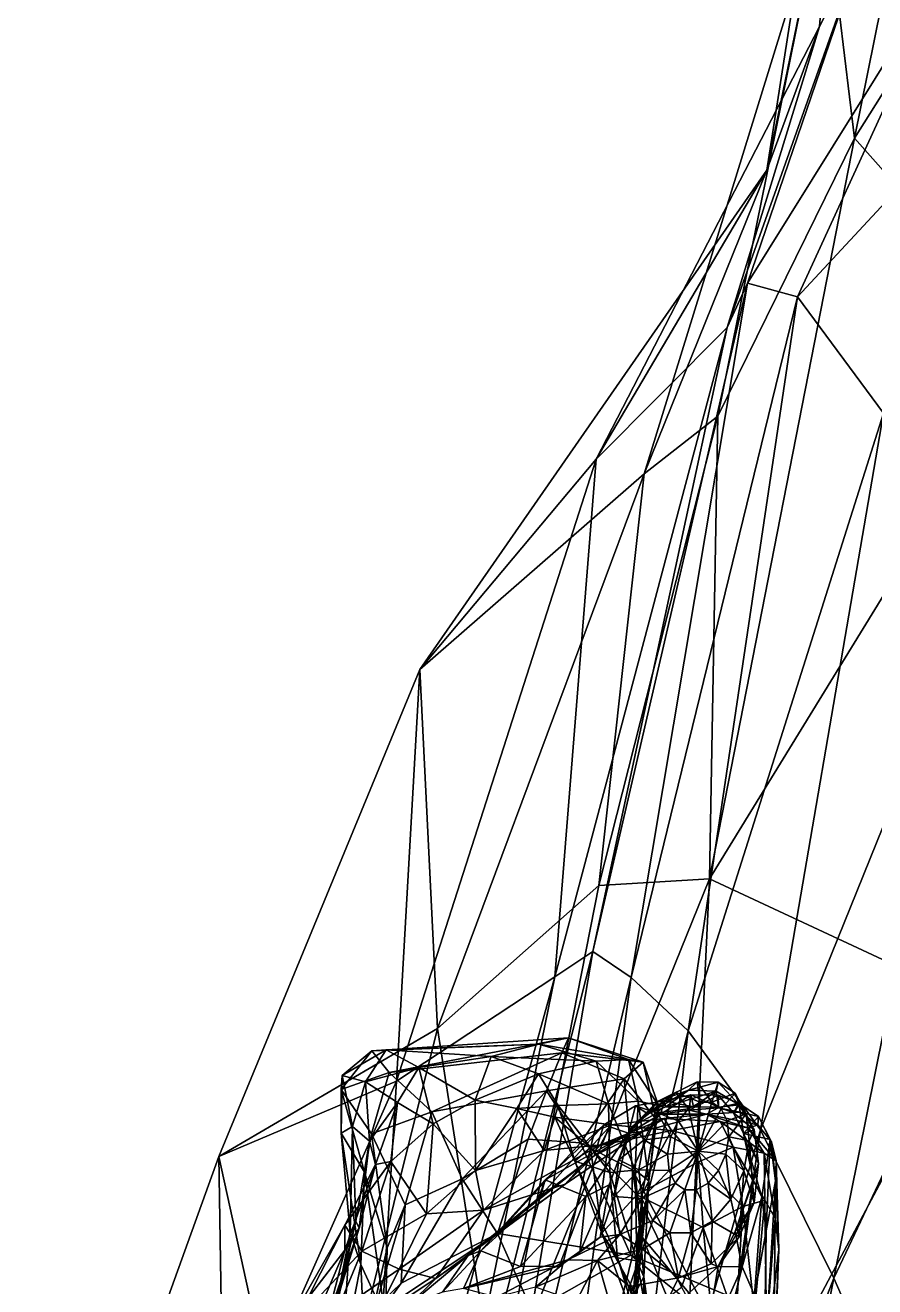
# Model space of a CAD drawing. Extents: x -1.1 to 1.1, y -4.3 to 7.3.
# Drawn here: x -0.99 to -0.582, y 0.48 to 1.087 of the extents above; entities that cross this region are included whole.
import ezdxf

# ---------------------------------------------------------------- set-up
doc = ezdxf.new("R2010")
doc.units = 0
doc.layers.add('T_REX$LWO', color=1, linetype='CONTINUOUS')

msp = doc.modelspace()

# ---------------------------------------------------------------- linework, layer by layer
at = {"layer": 'T_REX$LWO'}
for points in [[(-0.6059, 1.15223, 2.95711), (-0.59141, 1.03262, 3.19006), (-0.51176, 1.42763, 3.02439)], [(-0.51176, 1.42763, 3.02439), (-0.59141, 1.03262, 3.19006), (-0.41398, 1.31479, 3.18529)], [(-0.50333, 0.93321, 3.33733), (-0.41398, 1.31479, 3.18529), (-0.59141, 1.03262, 3.19006)], [(-0.6059, 1.15223, 2.95711), (-0.59171, 1.2859, 2.6997), (-0.63365, 1.01721, 2.80815)], [(-0.60827, 1.08628, 2.64655), (-0.63365, 1.01721, 2.80815), (-0.59171, 1.2859, 2.6997)], [(-0.58598, 1.12966, 2.46891), (-0.60827, 1.08628, 2.64655), (-0.59171, 1.2859, 2.6997)], [(-0.65725, 0.89872, 3.14837), (-0.6059, 1.15223, 2.95711), (-0.69269, 0.871, 3.02353)], [(-0.63365, 1.01721, 2.80815), (-0.69269, 0.871, 3.02353), (-0.6059, 1.15223, 2.95711)], [(-0.59141, 1.03262, 3.19006), (-0.6059, 1.15223, 2.95711), (-0.65725, 0.89872, 3.14837)], [(-0.60827, 1.08628, 2.64655), (-0.58598, 1.12966, 2.46891), (-0.65272, 0.94151, 2.32767)], [(-0.64297, 0.96279, 2.2104), (-0.65272, 0.94151, 2.32767), (-0.58598, 1.12966, 2.46891)], [(-0.58598, 1.12966, 2.46891), (-0.54026, 1.12757, 2.32601), (-0.64297, 0.96279, 2.2104)], [(-0.61893, 0.95624, 2.09993), (-0.64297, 0.96279, 2.2104), (-0.54026, 1.12757, 2.32601)], [(-0.54026, 1.12757, 2.32601), (-0.50907, 1.07442, 2.19492), (-0.61893, 0.95624, 2.09993)], [(-0.63365, 1.01721, 2.80815), (-0.60827, 1.08628, 2.64655), (-0.71568, 0.87809, 2.46605)], [(-0.65272, 0.94151, 2.32767), (-0.71568, 0.87809, 2.46605), (-0.60827, 1.08628, 2.64655)], [(-0.57744, 0.90012, 1.9895), (-0.61893, 0.95624, 2.09993), (-0.50907, 1.07442, 2.19492)], [(-0.66123, 0.67592, 3.32168), (-0.59141, 1.03262, 3.19006), (-0.65725, 0.89872, 3.14837)], [(-0.50333, 0.93321, 3.33733), (-0.59141, 1.03262, 3.19006), (-0.66123, 0.67592, 3.32168)], [(-0.69269, 0.871, 3.02353), (-0.63365, 1.01721, 2.80815), (-0.80058, 0.77671, 2.70165)], [(-0.71568, 0.87809, 2.46605), (-0.80058, 0.77671, 2.70165), (-0.63365, 1.01721, 2.80815)], [(-0.65272, 0.94151, 2.32767), (-0.64297, 0.96279, 2.2104), (-0.71728, 0.64092, 1.87104)], [(-0.69892, 0.62851, 1.79524), (-0.71728, 0.64092, 1.87104), (-0.64297, 0.96279, 2.2104)], [(-0.64297, 0.96279, 2.2104), (-0.61893, 0.95624, 2.09993), (-0.69892, 0.62851, 1.79524)], [(-0.67142, 0.60281, 1.74125), (-0.69892, 0.62851, 1.79524), (-0.61893, 0.95624, 2.09993)], [(-0.61893, 0.95624, 2.09993), (-0.57744, 0.90012, 1.9895), (-0.67142, 0.60281, 1.74125)], [(-0.71568, 0.87809, 2.46605), (-0.65272, 0.94151, 2.32767), (-0.73571, 0.6288, 1.96261)], [(-0.71728, 0.64092, 1.87104), (-0.73571, 0.6288, 1.96261), (-0.65272, 0.94151, 2.32767)], [(-0.53291, 0.6162, 3.41175), (-0.50333, 0.93321, 3.33733), (-0.66123, 0.67592, 3.32168)], [(-0.63669, 0.55517, 1.70792), (-0.67142, 0.60281, 1.74125), (-0.57744, 0.90012, 1.9895)], [(-0.57744, 0.90012, 1.9895), (-0.53761, 0.80053, 1.88906), (-0.63669, 0.55517, 1.70792)], [(-0.65725, 0.89872, 3.14837), (-0.71444, 0.6728, 3.22316), (-0.66123, 0.67592, 3.32168)], [(-0.65725, 0.89872, 3.14837), (-0.69269, 0.871, 3.02353), (-0.71444, 0.6728, 3.22316)], [(-0.80058, 0.77671, 2.70165), (-0.71568, 0.87809, 2.46605), (-0.81176, 0.57853, 2.07704)], [(-0.73571, 0.6288, 1.96261), (-0.81176, 0.57853, 2.07704), (-0.71568, 0.87809, 2.46605)], [(-0.69269, 0.871, 3.02353), (-0.80058, 0.77671, 2.70165), (-0.79206, 0.60398, 3.12426)], [(-0.69269, 0.871, 3.02353), (-0.79206, 0.60398, 3.12426), (-0.71444, 0.6728, 3.22316)], [(-0.60132, 0.48377, 1.69936), (-0.63669, 0.55517, 1.70792), (-0.53761, 0.80053, 1.88906)], [(-0.53761, 0.80053, 1.88906), (-0.49425, 0.71016, 1.88533), (-0.60132, 0.48377, 1.69936)], [(-0.80058, 0.77671, 2.70165), (-0.89728, 0.54231, 2.77039), (-0.79206, 0.60398, 3.12426)], [(-0.80058, 0.77671, 2.70165), (-0.81176, 0.57853, 2.07704), (-0.89728, 0.54231, 2.77039)], [(-0.56682, 0.40492, 1.70523), (-0.60132, 0.48377, 1.69936), (-0.49425, 0.71016, 1.88533)], [(-0.76369, 0.42252, 3.28178), (-0.66123, 0.67592, 3.32168), (-0.71444, 0.6728, 3.22316)], [(-0.67673, 0.34606, 3.34653), (-0.66123, 0.67592, 3.32168), (-0.76369, 0.42252, 3.28178)], [(-0.53291, 0.6162, 3.41175), (-0.66123, 0.67592, 3.32168), (-0.67673, 0.34606, 3.34653)], [(-0.71444, 0.6728, 3.22316), (-0.79206, 0.60398, 3.12426), (-0.76369, 0.42252, 3.28178)], [(-0.73571, 0.6288, 1.96261), (-0.71728, 0.64092, 1.87104), (-0.79924, 0.31684, 1.67586)], [(-0.77109, 0.32554, 1.63538), (-0.79924, 0.31684, 1.67586), (-0.71728, 0.64092, 1.87104)], [(-0.71728, 0.64092, 1.87104), (-0.69892, 0.62851, 1.79524), (-0.77109, 0.32554, 1.63538)], [(-0.81176, 0.57853, 2.07704), (-0.73571, 0.6288, 1.96261), (-0.82932, 0.28922, 1.72349)], [(-0.79924, 0.31684, 1.67586), (-0.82932, 0.28922, 1.72349), (-0.73571, 0.6288, 1.96261)], [(-0.74088, 0.32208, 1.60602), (-0.77109, 0.32554, 1.63538), (-0.69892, 0.62851, 1.79524)], [(-0.69892, 0.62851, 1.79524), (-0.67142, 0.60281, 1.74125), (-0.74088, 0.32208, 1.60602)], [(-0.5353, 0.2957, 3.39659), (-0.53291, 0.6162, 3.41175), (-0.67673, 0.34606, 3.34653)], [(-0.79206, 0.60398, 3.12426), (-0.89728, 0.54231, 2.77039), (-0.85523, 0.35052, 3.07455)], [(-0.79206, 0.60398, 3.12426), (-0.85523, 0.35052, 3.07455), (-0.76369, 0.42252, 3.28178)], [(-0.70689, 0.31075, 1.58929), (-0.74088, 0.32208, 1.60602), (-0.67142, 0.60281, 1.74125)], [(-0.67142, 0.60281, 1.74125), (-0.63669, 0.55517, 1.70792), (-0.70689, 0.31075, 1.58929)], [(-0.72914, 0.59936, 0.75172), (-0.82363, 0.59321, 0.75277), (-0.81541, 0.58275, 0.78907)], [(-0.72914, 0.59936, 0.75172), (-0.74341, 0.59636, 0.72364), (-0.82363, 0.59321, 0.75277)], [(-0.74341, 0.59636, 0.72364), (-0.81681, 0.59358, 0.71658), (-0.82363, 0.59321, 0.75277)], [(-0.74341, 0.59636, 0.72364), (-0.7663, 0.59039, 0.6715), (-0.81681, 0.59358, 0.71658)], [(-0.73233, 0.59223, 0.79071), (-0.72914, 0.59936, 0.75172), (-0.81541, 0.58275, 0.78907)], [(-0.74341, 0.59636, 0.72364), (-0.71574, 0.58817, 0.71166), (-0.7663, 0.59039, 0.6715)], [(-0.72914, 0.59936, 0.75172), (-0.70024, 0.58906, 0.73889), (-0.74341, 0.59636, 0.72364)], [(-0.70024, 0.58906, 0.73889), (-0.71574, 0.58817, 0.71166), (-0.74341, 0.59636, 0.72364)], [(-0.73233, 0.59223, 0.79071), (-0.6932, 0.58768, 0.76849), (-0.72914, 0.59936, 0.75172)], [(-0.6932, 0.58768, 0.76849), (-0.70024, 0.58906, 0.73889), (-0.72914, 0.59936, 0.75172)], [(-0.81541, 0.58275, 0.78907), (-0.82363, 0.59321, 0.75277), (-0.83851, 0.5745, 0.77835)], [(-0.82363, 0.59321, 0.75277), (-0.83802, 0.58124, 0.74456), (-0.83851, 0.5745, 0.77835)], [(-0.82363, 0.59321, 0.75277), (-0.81681, 0.59358, 0.71658), (-0.83802, 0.58124, 0.74456)], [(-0.81681, 0.59358, 0.71658), (-0.82668, 0.57828, 0.71325), (-0.83802, 0.58124, 0.74456)], [(-0.81681, 0.59358, 0.71658), (-0.80111, 0.58522, 0.66009), (-0.82668, 0.57828, 0.71325)], [(-0.80111, 0.58522, 0.66009), (-0.81681, 0.59358, 0.71658), (-0.7663, 0.59039, 0.6715)], [(-0.73233, 0.59223, 0.79071), (-0.81541, 0.58275, 0.78907), (-0.79487, 0.56373, 0.82551)], [(-0.7663, 0.59039, 0.6715), (-0.77404, 0.56948, 0.60507), (-0.80111, 0.58522, 0.66009)], [(-0.73965, 0.57394, 0.82782), (-0.73233, 0.59223, 0.79071), (-0.79487, 0.56373, 0.82551)], [(-0.7663, 0.59039, 0.6715), (-0.74349, 0.58202, 0.6586), (-0.77404, 0.56948, 0.60507)], [(-0.71574, 0.58817, 0.71166), (-0.74349, 0.58202, 0.6586), (-0.7663, 0.59039, 0.6715)], [(-0.73965, 0.57394, 0.82782), (-0.70228, 0.57968, 0.80477), (-0.73233, 0.59223, 0.79071)], [(-0.70228, 0.57968, 0.80477), (-0.6932, 0.58768, 0.76849), (-0.73233, 0.59223, 0.79071)], [(-0.81142, 0.5683, 0.6605), (-0.82668, 0.57828, 0.71325), (-0.80111, 0.58522, 0.66009)], [(-0.80111, 0.58522, 0.66009), (-0.79417, 0.55805, 0.59488), (-0.81142, 0.5683, 0.6605)], [(-0.79417, 0.55805, 0.59488), (-0.80111, 0.58522, 0.66009), (-0.77404, 0.56948, 0.60507)], [(-0.71574, 0.58817, 0.71166), (-0.70978, 0.56766, 0.7072), (-0.74349, 0.58202, 0.6586)], [(-0.70024, 0.58906, 0.73889), (-0.69554, 0.56895, 0.72986), (-0.71574, 0.58817, 0.71166)], [(-0.69554, 0.56895, 0.72986), (-0.70978, 0.56766, 0.7072), (-0.71574, 0.58817, 0.71166)], [(-0.70228, 0.57968, 0.80477), (-0.68712, 0.56048, 0.7909), (-0.6932, 0.58768, 0.76849)], [(-0.6932, 0.58768, 0.76849), (-0.68576, 0.56693, 0.75733), (-0.70024, 0.58906, 0.73889)], [(-0.68576, 0.56693, 0.75733), (-0.69554, 0.56895, 0.72986), (-0.70024, 0.58906, 0.73889)], [(-0.68712, 0.56048, 0.7909), (-0.68576, 0.56693, 0.75733), (-0.6932, 0.58768, 0.76849)], [(-0.81176, 0.57853, 2.07704), (-0.89484, 0.39163, 2.22749), (-0.89728, 0.54231, 2.77039)], [(-0.81176, 0.57853, 2.07704), (-0.82932, 0.28922, 1.72349), (-0.89484, 0.39163, 2.22749)], [(-0.81541, 0.58275, 0.78907), (-0.83851, 0.5745, 0.77835), (-0.82388, 0.55318, 0.81468)], [(-0.83851, 0.5745, 0.77835), (-0.83802, 0.58124, 0.74456), (-0.83848, 0.55361, 0.76225)], [(-0.83802, 0.58124, 0.74456), (-0.83304, 0.55671, 0.73176), (-0.83848, 0.55361, 0.76225)], [(-0.83802, 0.58124, 0.74456), (-0.82668, 0.57828, 0.71325), (-0.83304, 0.55671, 0.73176)], [(-0.82668, 0.57828, 0.71325), (-0.82476, 0.54975, 0.70339), (-0.83304, 0.55671, 0.73176)], [(-0.82668, 0.57828, 0.71325), (-0.81142, 0.5683, 0.6605), (-0.82476, 0.54975, 0.70339)], [(-0.79487, 0.56373, 0.82551), (-0.81541, 0.58275, 0.78907), (-0.82388, 0.55318, 0.81468)], [(-0.74349, 0.58202, 0.6586), (-0.75394, 0.56539, 0.59666), (-0.77404, 0.56948, 0.60507)], [(-0.74349, 0.58202, 0.6586), (-0.73408, 0.56685, 0.65588), (-0.75394, 0.56539, 0.59666)], [(-0.70978, 0.56766, 0.7072), (-0.73408, 0.56685, 0.65588), (-0.74349, 0.58202, 0.6586)], [(-0.72325, 0.54881, 0.8504), (-0.70228, 0.57968, 0.80477), (-0.73965, 0.57394, 0.82782)], [(-0.72325, 0.54881, 0.8504), (-0.69832, 0.53595, 0.83575), (-0.70228, 0.57968, 0.80477)], [(-0.69832, 0.53595, 0.83575), (-0.68712, 0.56048, 0.7909), (-0.70228, 0.57968, 0.80477)], [(-0.67736, 0.57308, 0.38454), (-0.68626, 0.56873, 0.42619), (-0.66712, 0.5782, 0.38671)], [(-0.67135, 0.57422, 0.42863), (-0.66712, 0.5782, 0.38671), (-0.68626, 0.56873, 0.42619)], [(-0.66712, 0.5782, 0.38671), (-0.66565, 0.56839, 0.34304), (-0.67736, 0.57308, 0.38454)], [(-0.66712, 0.5782, 0.38671), (-0.67135, 0.57422, 0.42863), (-0.65712, 0.57807, 0.38646)], [(-0.65804, 0.57381, 0.42872), (-0.65712, 0.57807, 0.38646), (-0.67135, 0.57422, 0.42863)], [(-0.66565, 0.56839, 0.34304), (-0.66712, 0.5782, 0.38671), (-0.66009, 0.56838, 0.34271)], [(-0.65712, 0.57807, 0.38646), (-0.66009, 0.56838, 0.34271), (-0.66712, 0.5782, 0.38671)], [(-0.65712, 0.57807, 0.38646), (-0.64889, 0.57274, 0.38383), (-0.66009, 0.56838, 0.34271)], [(-0.65804, 0.57381, 0.42872), (-0.64697, 0.56716, 0.42471), (-0.65712, 0.57807, 0.38646)], [(-0.64697, 0.56716, 0.42471), (-0.64889, 0.57274, 0.38383), (-0.65712, 0.57807, 0.38646)], [(-0.82388, 0.55318, 0.81468), (-0.83851, 0.5745, 0.77835), (-0.82718, 0.53478, 0.79599)], [(-0.83851, 0.5745, 0.77835), (-0.83848, 0.55361, 0.76225), (-0.82718, 0.53478, 0.79599)], [(-0.73965, 0.57394, 0.82782), (-0.79487, 0.56373, 0.82551), (-0.78024, 0.53147, 0.87213)], [(-0.74854, 0.5507, 0.86115), (-0.73965, 0.57394, 0.82782), (-0.78024, 0.53147, 0.87213)], [(-0.74854, 0.5507, 0.86115), (-0.72325, 0.54881, 0.8504), (-0.73965, 0.57394, 0.82782)], [(-0.68631, 0.56335, 0.38029), (-0.69801, 0.55712, 0.4186), (-0.67736, 0.57308, 0.38454)], [(-0.68626, 0.56873, 0.42619), (-0.67736, 0.57308, 0.38454), (-0.69801, 0.55712, 0.4186)], [(-0.68626, 0.56873, 0.42619), (-0.69088, 0.56289, 0.44088), (-0.67135, 0.57422, 0.42863)], [(-0.68221, 0.56622, 0.45009), (-0.67135, 0.57422, 0.42863), (-0.69088, 0.56289, 0.44088)], [(-0.67736, 0.57308, 0.38454), (-0.67136, 0.56526, 0.34241), (-0.68631, 0.56335, 0.38029)], [(-0.67099, 0.56461, 0.47125), (-0.67019, 0.57203, 0.46916), (-0.68464, 0.56265, 0.47313)], [(-0.67019, 0.57203, 0.46916), (-0.68316, 0.56909, 0.46428), (-0.68464, 0.56265, 0.47313)], [(-0.68316, 0.56909, 0.46428), (-0.67019, 0.57203, 0.46916), (-0.66887, 0.56628, 0.45304)], [(-0.67135, 0.57422, 0.42863), (-0.68221, 0.56622, 0.45009), (-0.65804, 0.57381, 0.42872)], [(-0.66887, 0.56628, 0.45304), (-0.65804, 0.57381, 0.42872), (-0.68221, 0.56622, 0.45009)], [(-0.67136, 0.56526, 0.34241), (-0.67736, 0.57308, 0.38454), (-0.66565, 0.56839, 0.34304)], [(-0.65697, 0.57188, 0.46868), (-0.67019, 0.57203, 0.46916), (-0.67099, 0.56461, 0.47125)], [(-0.65697, 0.57188, 0.46868), (-0.67099, 0.56461, 0.47125), (-0.65703, 0.56572, 0.47619)], [(-0.67019, 0.57203, 0.46916), (-0.65697, 0.57188, 0.46868), (-0.65685, 0.56609, 0.45121)], [(-0.66887, 0.56628, 0.45304), (-0.67019, 0.57203, 0.46916), (-0.65685, 0.56609, 0.45121)], [(-0.66887, 0.56628, 0.45304), (-0.65685, 0.56609, 0.45121), (-0.65804, 0.57381, 0.42872)], [(-0.64889, 0.57274, 0.38383), (-0.65553, 0.56524, 0.34146), (-0.66009, 0.56838, 0.34271)], [(-0.65685, 0.56609, 0.45121), (-0.64697, 0.56716, 0.42471), (-0.65804, 0.57381, 0.42872)], [(-0.64707, 0.56799, 0.46734), (-0.65697, 0.57188, 0.46868), (-0.65703, 0.56572, 0.47619)], [(-0.65697, 0.57188, 0.46868), (-0.64963, 0.56326, 0.44748), (-0.65685, 0.56609, 0.45121)], [(-0.64963, 0.56326, 0.44748), (-0.65697, 0.57188, 0.46868), (-0.64707, 0.56799, 0.46734)], [(-0.64889, 0.57274, 0.38383), (-0.64364, 0.56288, 0.3792), (-0.65553, 0.56524, 0.34146)], [(-0.64697, 0.56716, 0.42471), (-0.63978, 0.55507, 0.41719), (-0.64889, 0.57274, 0.38383)], [(-0.63978, 0.55507, 0.41719), (-0.64364, 0.56288, 0.3792), (-0.64889, 0.57274, 0.38383)], [(-0.82189, 0.53837, 0.65485), (-0.82476, 0.54975, 0.70339), (-0.81142, 0.5683, 0.6605)], [(-0.81142, 0.5683, 0.6605), (-0.81463, 0.53992, 0.59296), (-0.82189, 0.53837, 0.65485)], [(-0.81463, 0.53992, 0.59296), (-0.81142, 0.5683, 0.6605), (-0.79417, 0.55805, 0.59488)], [(-0.77404, 0.56948, 0.60507), (-0.77375, 0.53562, 0.53737), (-0.79417, 0.55805, 0.59488)], [(-0.77404, 0.56948, 0.60507), (-0.75394, 0.56539, 0.59666), (-0.77375, 0.53562, 0.53737)], [(-0.75394, 0.56539, 0.59666), (-0.74085, 0.54515, 0.5358), (-0.77375, 0.53562, 0.53737)], [(-0.73408, 0.56685, 0.65588), (-0.73559, 0.56125, 0.59622), (-0.75394, 0.56539, 0.59666)], [(-0.75394, 0.56539, 0.59666), (-0.73559, 0.56125, 0.59622), (-0.74085, 0.54515, 0.5358)], [(-0.73408, 0.56685, 0.65588), (-0.72599, 0.54012, 0.65105), (-0.73559, 0.56125, 0.59622)], [(-0.70978, 0.56766, 0.7072), (-0.70918, 0.53467, 0.6984), (-0.73408, 0.56685, 0.65588)], [(-0.70918, 0.53467, 0.6984), (-0.72599, 0.54012, 0.65105), (-0.73408, 0.56685, 0.65588)], [(-0.71199, 0.5575, 0.45187), (-0.6969, 0.56664, 0.45706), (-0.70016, 0.55357, 0.42643)], [(-0.70019, 0.55359, 0.46283), (-0.6969, 0.56664, 0.45706), (-0.71199, 0.5575, 0.45187)], [(-0.69554, 0.56895, 0.72986), (-0.697, 0.53573, 0.72047), (-0.70978, 0.56766, 0.7072)], [(-0.697, 0.53573, 0.72047), (-0.70918, 0.53467, 0.6984), (-0.70978, 0.56766, 0.7072)], [(-0.6969, 0.56664, 0.45706), (-0.70019, 0.55359, 0.46283), (-0.68464, 0.56265, 0.47313)], [(-0.69801, 0.55712, 0.4186), (-0.70016, 0.55357, 0.42643), (-0.68626, 0.56873, 0.42619)], [(-0.69088, 0.56289, 0.44088), (-0.68626, 0.56873, 0.42619), (-0.70016, 0.55357, 0.42643)], [(-0.6969, 0.56664, 0.45706), (-0.69088, 0.56289, 0.44088), (-0.70016, 0.55357, 0.42643)], [(-0.69034, 0.53064, 0.74418), (-0.697, 0.53573, 0.72047), (-0.69554, 0.56895, 0.72986)], [(-0.68316, 0.56909, 0.46428), (-0.6969, 0.56664, 0.45706), (-0.68464, 0.56265, 0.47313)], [(-0.68316, 0.56909, 0.46428), (-0.69088, 0.56289, 0.44088), (-0.6969, 0.56664, 0.45706)], [(-0.68576, 0.56693, 0.75733), (-0.69034, 0.53064, 0.74418), (-0.69554, 0.56895, 0.72986)], [(-0.68712, 0.56048, 0.7909), (-0.6936, 0.52395, 0.77574), (-0.68576, 0.56693, 0.75733)], [(-0.6936, 0.52395, 0.77574), (-0.69034, 0.53064, 0.74418), (-0.68576, 0.56693, 0.75733)], [(-0.69088, 0.56289, 0.44088), (-0.68316, 0.56909, 0.46428), (-0.68221, 0.56622, 0.45009)], [(-0.67636, 0.55944, 0.34092), (-0.68631, 0.56335, 0.38029), (-0.67136, 0.56526, 0.34241)], [(-0.68316, 0.56909, 0.46428), (-0.66887, 0.56628, 0.45304), (-0.68221, 0.56622, 0.45009)], [(-0.67636, 0.55944, 0.34092), (-0.67136, 0.56526, 0.34241), (-0.66663, 0.5449, 0.30046)], [(-0.67136, 0.56526, 0.34241), (-0.66565, 0.56839, 0.34304), (-0.66663, 0.5449, 0.30046)], [(-0.65703, 0.56572, 0.47619), (-0.67099, 0.56461, 0.47125), (-0.66267, 0.56269, 0.49627)], [(-0.66565, 0.56839, 0.34304), (-0.66009, 0.56838, 0.34271), (-0.66663, 0.5449, 0.30046)], [(-0.66009, 0.56838, 0.34271), (-0.65553, 0.56524, 0.34146), (-0.66663, 0.5449, 0.30046)], [(-0.65553, 0.56524, 0.34146), (-0.65265, 0.55942, 0.3395), (-0.66663, 0.5449, 0.30046)], [(-0.65703, 0.56572, 0.47619), (-0.66267, 0.56269, 0.49627), (-0.64648, 0.5636, 0.47461)], [(-0.64648, 0.5636, 0.47461), (-0.64707, 0.56799, 0.46734), (-0.65703, 0.56572, 0.47619)], [(-0.65685, 0.56609, 0.45121), (-0.64963, 0.56326, 0.44748), (-0.64697, 0.56716, 0.42471)], [(-0.64364, 0.56288, 0.3792), (-0.65265, 0.55942, 0.3395), (-0.65553, 0.56524, 0.34146)], [(-0.64963, 0.56326, 0.44748), (-0.64707, 0.56799, 0.46734), (-0.64489, 0.55334, 0.44317)], [(-0.64963, 0.56326, 0.44748), (-0.63978, 0.55507, 0.41719), (-0.64697, 0.56716, 0.42471)], [(-0.64707, 0.56799, 0.46734), (-0.63768, 0.56161, 0.46661), (-0.64489, 0.55334, 0.44317)], [(-0.63768, 0.56161, 0.46661), (-0.64707, 0.56799, 0.46734), (-0.64648, 0.5636, 0.47461)], [(-0.79487, 0.56373, 0.82551), (-0.82388, 0.55318, 0.81468), (-0.8076, 0.51906, 0.85855)], [(-0.78024, 0.53147, 0.87213), (-0.79487, 0.56373, 0.82551), (-0.8076, 0.51906, 0.85855)], [(-0.73559, 0.56125, 0.59622), (-0.70855, 0.55757, 0.5391), (-0.74085, 0.54515, 0.5358)], [(-0.73559, 0.56125, 0.59622), (-0.71851, 0.54657, 0.59399), (-0.70855, 0.55757, 0.5391)], [(-0.72599, 0.54012, 0.65105), (-0.71851, 0.54657, 0.59399), (-0.73559, 0.56125, 0.59622)], [(-0.71374, 0.54791, 0.51116), (-0.68297, 0.56065, 0.51809), (-0.69328, 0.55431, 0.49241)], [(-0.70855, 0.55757, 0.5391), (-0.68297, 0.56065, 0.51809), (-0.71374, 0.54791, 0.51116)], [(-0.70855, 0.55757, 0.5391), (-0.67945, 0.55483, 0.5425), (-0.68297, 0.56065, 0.51809)], [(-0.68464, 0.56265, 0.47313), (-0.70019, 0.55359, 0.46283), (-0.69328, 0.55431, 0.49241)], [(-0.69832, 0.53595, 0.83575), (-0.6935, 0.5033, 0.82355), (-0.68712, 0.56048, 0.7909)], [(-0.69801, 0.55712, 0.4186), (-0.68631, 0.56335, 0.38029), (-0.69259, 0.55031, 0.37461)], [(-0.6935, 0.5033, 0.82355), (-0.6936, 0.52395, 0.77574), (-0.68712, 0.56048, 0.7909)], [(-0.69328, 0.55431, 0.49241), (-0.66267, 0.56269, 0.49627), (-0.68464, 0.56265, 0.47313)], [(-0.68297, 0.56065, 0.51809), (-0.66267, 0.56269, 0.49627), (-0.69328, 0.55431, 0.49241)], [(-0.69259, 0.55031, 0.37461), (-0.68631, 0.56335, 0.38029), (-0.67987, 0.55176, 0.3388)], [(-0.68631, 0.56335, 0.38029), (-0.67636, 0.55944, 0.34092), (-0.67987, 0.55176, 0.3388)], [(-0.68464, 0.56265, 0.47313), (-0.66267, 0.56269, 0.49627), (-0.67099, 0.56461, 0.47125)], [(-0.68297, 0.56065, 0.51809), (-0.65612, 0.55911, 0.51666), (-0.66267, 0.56269, 0.49627)], [(-0.67945, 0.55483, 0.5425), (-0.65612, 0.55911, 0.51666), (-0.68297, 0.56065, 0.51809)], [(-0.67987, 0.55176, 0.3388), (-0.67636, 0.55944, 0.34092), (-0.66663, 0.5449, 0.30046)], [(-0.65612, 0.55911, 0.51666), (-0.67945, 0.55483, 0.5425), (-0.64982, 0.54686, 0.5188)], [(-0.65265, 0.55942, 0.3395), (-0.65188, 0.55175, 0.3371), (-0.66663, 0.5449, 0.30046)], [(-0.63797, 0.55751, 0.47884), (-0.64648, 0.5636, 0.47461), (-0.66267, 0.56269, 0.49627)], [(-0.64249, 0.5559, 0.49802), (-0.63797, 0.55751, 0.47884), (-0.66267, 0.56269, 0.49627)], [(-0.65612, 0.55911, 0.51666), (-0.64249, 0.5559, 0.49802), (-0.66267, 0.56269, 0.49627)], [(-0.64249, 0.5559, 0.49802), (-0.65612, 0.55911, 0.51666), (-0.63484, 0.54396, 0.50379)], [(-0.64982, 0.54686, 0.5188), (-0.63484, 0.54396, 0.50379), (-0.65612, 0.55911, 0.51666)], [(-0.65265, 0.55942, 0.3395), (-0.64364, 0.56288, 0.3792), (-0.65188, 0.55175, 0.3371)], [(-0.64218, 0.54983, 0.37328), (-0.65188, 0.55175, 0.3371), (-0.64364, 0.56288, 0.3792)], [(-0.63978, 0.55507, 0.41719), (-0.64963, 0.56326, 0.44748), (-0.64489, 0.55334, 0.44317)], [(-0.63768, 0.56161, 0.46661), (-0.64648, 0.5636, 0.47461), (-0.63797, 0.55751, 0.47884)], [(-0.63768, 0.56161, 0.46661), (-0.63196, 0.55041, 0.45296), (-0.64489, 0.55334, 0.44317)], [(-0.64364, 0.56288, 0.3792), (-0.63978, 0.55507, 0.41719), (-0.64218, 0.54983, 0.37328)], [(-0.63138, 0.54932, 0.46285), (-0.63768, 0.56161, 0.46661), (-0.63797, 0.55751, 0.47884)], [(-0.63196, 0.55041, 0.45296), (-0.63768, 0.56161, 0.46661), (-0.63138, 0.54932, 0.46285)], [(-0.83848, 0.55361, 0.76225), (-0.83304, 0.55671, 0.73176), (-0.83417, 0.50573, 0.74389)], [(-0.82718, 0.53478, 0.79599), (-0.83848, 0.55361, 0.76225), (-0.82902, 0.49036, 0.778)], [(-0.83848, 0.55361, 0.76225), (-0.83417, 0.50573, 0.74389), (-0.82902, 0.49036, 0.778)], [(-0.83304, 0.55671, 0.73176), (-0.83135, 0.51124, 0.71699), (-0.83417, 0.50573, 0.74389)], [(-0.83304, 0.55671, 0.73176), (-0.82476, 0.54975, 0.70339), (-0.83135, 0.51124, 0.71699)], [(-0.82388, 0.55318, 0.81468), (-0.82718, 0.53478, 0.79599), (-0.81631, 0.49838, 0.84134)], [(-0.8076, 0.51906, 0.85855), (-0.82388, 0.55318, 0.81468), (-0.81631, 0.49838, 0.84134)], [(-0.79417, 0.55805, 0.59488), (-0.79735, 0.51464, 0.52673), (-0.81463, 0.53992, 0.59296)], [(-0.79735, 0.51464, 0.52673), (-0.79417, 0.55805, 0.59488), (-0.77375, 0.53562, 0.53737)], [(-0.71199, 0.5575, 0.45187), (-0.74346, 0.5222, 0.4336), (-0.71666, 0.54269, 0.46224)], [(-0.74022, 0.53103, 0.42265), (-0.74346, 0.5222, 0.4336), (-0.71199, 0.5575, 0.45187)], [(-0.74085, 0.54515, 0.5358), (-0.70855, 0.55757, 0.5391), (-0.71374, 0.54791, 0.51116)], [(-0.74022, 0.53103, 0.42265), (-0.71199, 0.5575, 0.45187), (-0.70016, 0.55357, 0.42643)], [(-0.72066, 0.52299, 0.41653), (-0.74022, 0.53103, 0.42265), (-0.70016, 0.55357, 0.42643)], [(-0.73059, 0.52891, 0.47796), (-0.69328, 0.55431, 0.49241), (-0.71666, 0.54269, 0.46224)], [(-0.71374, 0.54791, 0.51116), (-0.69328, 0.55431, 0.49241), (-0.73059, 0.52891, 0.47796)], [(-0.70953, 0.52872, 0.41782), (-0.72066, 0.52299, 0.41653), (-0.70016, 0.55357, 0.42643)], [(-0.71851, 0.54657, 0.59399), (-0.67945, 0.55483, 0.5425), (-0.70855, 0.55757, 0.5391)], [(-0.71851, 0.54657, 0.59399), (-0.69615, 0.52379, 0.58679), (-0.67945, 0.55483, 0.5425)], [(-0.70019, 0.55359, 0.46283), (-0.71199, 0.5575, 0.45187), (-0.71666, 0.54269, 0.46224)], [(-0.71666, 0.54269, 0.46224), (-0.69328, 0.55431, 0.49241), (-0.70019, 0.55359, 0.46283)], [(-0.70953, 0.52872, 0.41782), (-0.70016, 0.55357, 0.42643), (-0.70716, 0.5231, 0.39619)], [(-0.70016, 0.55357, 0.42643), (-0.7048, 0.54072, 0.40696), (-0.70716, 0.5231, 0.39619)], [(-0.675, 0.29397, 1.59023), (-0.70689, 0.31075, 1.58929), (-0.63669, 0.55517, 1.70792)], [(-0.70016, 0.55357, 0.42643), (-0.69801, 0.55712, 0.4186), (-0.7048, 0.54072, 0.40696)], [(-0.7048, 0.54072, 0.40696), (-0.69801, 0.55712, 0.4186), (-0.69259, 0.55031, 0.37461)], [(-0.69615, 0.52379, 0.58679), (-0.66655, 0.53979, 0.53763), (-0.67945, 0.55483, 0.5425)], [(-0.66655, 0.53979, 0.53763), (-0.64982, 0.54686, 0.5188), (-0.67945, 0.55483, 0.5425)], [(-0.63669, 0.55517, 1.70792), (-0.60132, 0.48377, 1.69936), (-0.675, 0.29397, 1.59023)], [(-0.63757, 0.53899, 0.40729), (-0.63978, 0.55507, 0.41719), (-0.64489, 0.55334, 0.44317)], [(-0.63196, 0.55041, 0.45296), (-0.63603, 0.52277, 0.43452), (-0.64489, 0.55334, 0.44317)], [(-0.63603, 0.52277, 0.43452), (-0.64008, 0.5308, 0.43234), (-0.64489, 0.55334, 0.44317)], [(-0.64489, 0.55334, 0.44317), (-0.64008, 0.5308, 0.43234), (-0.63757, 0.53899, 0.40729)], [(-0.63797, 0.55751, 0.47884), (-0.64249, 0.5559, 0.49802), (-0.62913, 0.54026, 0.47851)], [(-0.63484, 0.54396, 0.50379), (-0.62913, 0.54026, 0.47851), (-0.64249, 0.5559, 0.49802)], [(-0.63757, 0.53899, 0.40729), (-0.64218, 0.54983, 0.37328), (-0.63978, 0.55507, 0.41719)], [(-0.63797, 0.55751, 0.47884), (-0.62913, 0.54026, 0.47851), (-0.63138, 0.54932, 0.46285)], [(-0.82476, 0.54975, 0.70339), (-0.82981, 0.50773, 0.69037), (-0.83135, 0.51124, 0.71699)], [(-0.82476, 0.54975, 0.70339), (-0.82189, 0.53837, 0.65485), (-0.82981, 0.50773, 0.69037)], [(-0.76321, 0.5053, 0.98988), (-0.74854, 0.5507, 0.86115), (-0.78024, 0.53147, 0.87213)], [(-0.76998, 0.51649, 0.49635), (-0.71374, 0.54791, 0.51116), (-0.73059, 0.52891, 0.47796)], [(-0.74085, 0.54515, 0.5358), (-0.71374, 0.54791, 0.51116), (-0.76998, 0.51649, 0.49635)], [(-0.72325, 0.54881, 0.8504), (-0.74854, 0.5507, 0.86115), (-0.76321, 0.5053, 0.98988)], [(-0.69903, 0.49487, 0.98345), (-0.72325, 0.54881, 0.8504), (-0.76321, 0.5053, 0.98988)], [(-0.69832, 0.53595, 0.83575), (-0.72325, 0.54881, 0.8504), (-0.69903, 0.49487, 0.98345)], [(-0.7048, 0.54072, 0.40696), (-0.69259, 0.55031, 0.37461), (-0.69523, 0.53583, 0.36834)], [(-0.69523, 0.53583, 0.36834), (-0.69259, 0.55031, 0.37461), (-0.68137, 0.54336, 0.33636)], [(-0.69259, 0.55031, 0.37461), (-0.67987, 0.55176, 0.3388), (-0.68137, 0.54336, 0.33636)], [(-0.68137, 0.54336, 0.33636), (-0.67987, 0.55176, 0.3388), (-0.66663, 0.5449, 0.30046)], [(-0.65188, 0.55175, 0.3371), (-0.65336, 0.54336, 0.33465), (-0.66663, 0.5449, 0.30046)], [(-0.64982, 0.54686, 0.5188), (-0.66655, 0.53979, 0.53763), (-0.64514, 0.5182, 0.51021)], [(-0.64474, 0.5354, 0.36696), (-0.65336, 0.54336, 0.33465), (-0.65188, 0.55175, 0.3371)], [(-0.64218, 0.54983, 0.37328), (-0.64474, 0.5354, 0.36696), (-0.65188, 0.55175, 0.3371)], [(-0.63484, 0.54396, 0.50379), (-0.64982, 0.54686, 0.5188), (-0.63458, 0.5212, 0.49929)], [(-0.64514, 0.5182, 0.51021), (-0.63458, 0.5212, 0.49929), (-0.64982, 0.54686, 0.5188)], [(-0.63978, 0.52008, 0.39652), (-0.64474, 0.5354, 0.36696), (-0.64218, 0.54983, 0.37328)], [(-0.63757, 0.53899, 0.40729), (-0.63978, 0.52008, 0.39652), (-0.64218, 0.54983, 0.37328)], [(-0.63603, 0.52277, 0.43452), (-0.63196, 0.55041, 0.45296), (-0.63399, 0.50644, 0.43429)], [(-0.63399, 0.50644, 0.43429), (-0.63196, 0.55041, 0.45296), (-0.62953, 0.53057, 0.45489)], [(-0.63196, 0.55041, 0.45296), (-0.63138, 0.54932, 0.46285), (-0.62953, 0.53057, 0.45489)], [(-0.62953, 0.53057, 0.45489), (-0.63138, 0.54932, 0.46285), (-0.62913, 0.54026, 0.47851)], [(-0.89728, 0.54231, 2.77039), (-0.99046, 0.28365, 2.74375), (-0.85523, 0.35052, 3.07455)], [(-0.89728, 0.54231, 2.77039), (-0.89484, 0.39163, 2.22749), (-0.99046, 0.28365, 2.74375)], [(-0.71666, 0.54269, 0.46224), (-0.77736, 0.4946, 0.43046), (-0.73059, 0.52891, 0.47796)], [(-0.71666, 0.54269, 0.46224), (-0.74346, 0.5222, 0.4336), (-0.77736, 0.4946, 0.43046)], [(-0.77375, 0.53562, 0.53737), (-0.74085, 0.54515, 0.5358), (-0.76998, 0.51649, 0.49635)], [(-0.72599, 0.54012, 0.65105), (-0.71301, 0.50543, 0.6438), (-0.71851, 0.54657, 0.59399)], [(-0.71301, 0.50543, 0.6438), (-0.69615, 0.52379, 0.58679), (-0.71851, 0.54657, 0.59399)], [(-0.70716, 0.5231, 0.39619), (-0.7048, 0.54072, 0.40696), (-0.69523, 0.53583, 0.36834)], [(-0.69523, 0.53583, 0.36834), (-0.68137, 0.54336, 0.33636), (-0.68063, 0.53552, 0.33397)], [(-0.68063, 0.53552, 0.33397), (-0.68137, 0.54336, 0.33636), (-0.66663, 0.5449, 0.30046)], [(-0.67774, 0.52948, 0.33199), (-0.68063, 0.53552, 0.33397), (-0.66663, 0.5449, 0.30046)], [(-0.67315, 0.52619, 0.33074), (-0.67774, 0.52948, 0.33199), (-0.66663, 0.5449, 0.30046)], [(-0.66757, 0.52619, 0.33039), (-0.67315, 0.52619, 0.33074), (-0.66663, 0.5449, 0.30046)], [(-0.66185, 0.52948, 0.33102), (-0.66757, 0.52619, 0.33039), (-0.66663, 0.5449, 0.30046)], [(-0.65336, 0.54336, 0.33465), (-0.65686, 0.53552, 0.33251), (-0.66663, 0.5449, 0.30046)], [(-0.65686, 0.53552, 0.33251), (-0.66185, 0.52948, 0.33102), (-0.66663, 0.5449, 0.30046)], [(-0.65094, 0.5218, 0.36123), (-0.65686, 0.53552, 0.33251), (-0.65336, 0.54336, 0.33465)], [(-0.64474, 0.5354, 0.36696), (-0.65094, 0.5218, 0.36123), (-0.65336, 0.54336, 0.33465)], [(-0.62913, 0.54026, 0.47851), (-0.63484, 0.54396, 0.50379), (-0.62962, 0.51268, 0.48229)], [(-0.63458, 0.5212, 0.49929), (-0.62962, 0.51268, 0.48229), (-0.63484, 0.54396, 0.50379)], [(-0.83676, 0.50921, 0.58787), (-0.82189, 0.53837, 0.65485), (-0.81463, 0.53992, 0.59296)], [(-0.81463, 0.53992, 0.59296), (-0.82857, 0.49674, 0.52526), (-0.83676, 0.50921, 0.58787)], [(-0.82189, 0.53837, 0.65485), (-0.83676, 0.50921, 0.58787), (-0.8367, 0.49722, 0.64473)], [(-0.8367, 0.49722, 0.64473), (-0.82981, 0.50773, 0.69037), (-0.82189, 0.53837, 0.65485)], [(-0.82718, 0.53478, 0.79599), (-0.82902, 0.49036, 0.778), (-0.81716, 0.46443, 0.82489)], [(-0.82857, 0.49674, 0.52526), (-0.81463, 0.53992, 0.59296), (-0.79735, 0.51464, 0.52673)], [(-0.81631, 0.49838, 0.84134), (-0.82718, 0.53478, 0.79599), (-0.81716, 0.46443, 0.82489)], [(-0.77375, 0.53562, 0.53737), (-0.76998, 0.51649, 0.49635), (-0.79735, 0.51464, 0.52673)], [(-0.70918, 0.53467, 0.6984), (-0.70546, 0.49347, 0.68662), (-0.72599, 0.54012, 0.65105)], [(-0.70546, 0.49347, 0.68662), (-0.71301, 0.50543, 0.6438), (-0.72599, 0.54012, 0.65105)], [(-0.697, 0.53573, 0.72047), (-0.69616, 0.49205, 0.70961), (-0.70918, 0.53467, 0.6984)], [(-0.69616, 0.49205, 0.70961), (-0.70546, 0.49347, 0.68662), (-0.70918, 0.53467, 0.6984)], [(-0.70716, 0.5231, 0.39619), (-0.69523, 0.53583, 0.36834), (-0.69381, 0.52214, 0.36243)], [(-0.66056, 0.46391, 0.96558), (-0.69832, 0.53595, 0.83575), (-0.69903, 0.49487, 0.98345)], [(-0.6935, 0.5033, 0.82355), (-0.69832, 0.53595, 0.83575), (-0.66056, 0.46391, 0.96558)], [(-0.69034, 0.53064, 0.74418), (-0.69285, 0.48428, 0.73164), (-0.697, 0.53573, 0.72047)], [(-0.69285, 0.48428, 0.73164), (-0.69616, 0.49205, 0.70961), (-0.697, 0.53573, 0.72047)], [(-0.66655, 0.53979, 0.53763), (-0.69615, 0.52379, 0.58679), (-0.66425, 0.50818, 0.53817)], [(-0.69381, 0.52214, 0.36243), (-0.69523, 0.53583, 0.36834), (-0.68063, 0.53552, 0.33397)], [(-0.69381, 0.52214, 0.36243), (-0.68063, 0.53552, 0.33397), (-0.67774, 0.52948, 0.33199)], [(-0.66425, 0.50818, 0.53817), (-0.64514, 0.5182, 0.51021), (-0.66655, 0.53979, 0.53763)], [(-0.65686, 0.53552, 0.33251), (-0.65094, 0.5218, 0.36123), (-0.66185, 0.52948, 0.33102)], [(-0.64687, 0.50357, 0.3865), (-0.65094, 0.5218, 0.36123), (-0.64474, 0.5354, 0.36696)], [(-0.64008, 0.5308, 0.43234), (-0.64895, 0.50626, 0.41903), (-0.63757, 0.53899, 0.40729)], [(-0.64895, 0.50626, 0.41903), (-0.63978, 0.52008, 0.39652), (-0.63757, 0.53899, 0.40729)], [(-0.63978, 0.52008, 0.39652), (-0.64687, 0.50357, 0.3865), (-0.64474, 0.5354, 0.36696)], [(-0.62962, 0.51268, 0.48229), (-0.62791, 0.49757, 0.45645), (-0.62913, 0.54026, 0.47851)], [(-0.62953, 0.53057, 0.45489), (-0.62913, 0.54026, 0.47851), (-0.62791, 0.49757, 0.45645)], [(-0.8095, 0.48125, 0.9791), (-0.78024, 0.53147, 0.87213), (-0.8076, 0.51906, 0.85855)], [(-0.8095, 0.48125, 0.9791), (-0.76321, 0.5053, 0.98988), (-0.78024, 0.53147, 0.87213)], [(-0.73059, 0.52891, 0.47796), (-0.79293, 0.48361, 0.45545), (-0.76998, 0.51649, 0.49635)], [(-0.77736, 0.4946, 0.43046), (-0.79293, 0.48361, 0.45545), (-0.73059, 0.52891, 0.47796)], [(-0.74346, 0.5222, 0.4336), (-0.74022, 0.53103, 0.42265), (-0.77118, 0.49695, 0.40656)], [(-0.74022, 0.53103, 0.42265), (-0.7521, 0.48937, 0.40046), (-0.77118, 0.49695, 0.40656)], [(-0.7521, 0.48937, 0.40046), (-0.74022, 0.53103, 0.42265), (-0.72066, 0.52299, 0.41653)], [(-0.72366, 0.49623, 0.39776), (-0.70953, 0.52872, 0.41782), (-0.71389, 0.50339, 0.39952)], [(-0.70953, 0.52872, 0.41782), (-0.72366, 0.49623, 0.39776), (-0.72066, 0.52299, 0.41653)], [(-0.70953, 0.52872, 0.41782), (-0.70716, 0.5231, 0.39619), (-0.71389, 0.50339, 0.39952)], [(-0.6936, 0.52395, 0.77574), (-0.69814, 0.47421, 0.76123), (-0.69034, 0.53064, 0.74418)], [(-0.69814, 0.47421, 0.76123), (-0.69285, 0.48428, 0.73164), (-0.69034, 0.53064, 0.74418)], [(-0.68854, 0.51144, 0.35778), (-0.69381, 0.52214, 0.36243), (-0.67774, 0.52948, 0.33199)], [(-0.68854, 0.51144, 0.35778), (-0.67774, 0.52948, 0.33199), (-0.67315, 0.52619, 0.33074)], [(-0.66185, 0.52948, 0.33102), (-0.65987, 0.51122, 0.35696), (-0.66757, 0.52619, 0.33039)], [(-0.65987, 0.51122, 0.35696), (-0.66185, 0.52948, 0.33102), (-0.65094, 0.5218, 0.36123)], [(-0.64008, 0.5308, 0.43234), (-0.64552, 0.48921, 0.41069), (-0.64895, 0.50626, 0.41903)], [(-0.63603, 0.52277, 0.43452), (-0.64552, 0.48921, 0.41069), (-0.64008, 0.5308, 0.43234)], [(-0.63399, 0.50644, 0.43429), (-0.62953, 0.53057, 0.45489), (-0.63493, 0.439, 0.40895)], [(-0.62791, 0.49757, 0.45645), (-0.63493, 0.439, 0.40895), (-0.62953, 0.53057, 0.45489)], [(-0.7521, 0.48937, 0.40046), (-0.72066, 0.52299, 0.41653), (-0.73349, 0.4895, 0.39551)], [(-0.72066, 0.52299, 0.41653), (-0.72366, 0.49623, 0.39776), (-0.73349, 0.4895, 0.39551)], [(-0.70443, 0.50478, 0.38615), (-0.71389, 0.50339, 0.39952), (-0.70716, 0.5231, 0.39619)], [(-0.71301, 0.50543, 0.6438), (-0.69141, 0.46671, 0.63482), (-0.69615, 0.52379, 0.58679)], [(-0.70443, 0.50478, 0.38615), (-0.70716, 0.5231, 0.39619), (-0.69381, 0.52214, 0.36243)], [(-0.69783, 0.45965, 0.81156), (-0.69814, 0.47421, 0.76123), (-0.6936, 0.52395, 0.77574)], [(-0.6935, 0.5033, 0.82355), (-0.69783, 0.45965, 0.81156), (-0.6936, 0.52395, 0.77574)], [(-0.67463, 0.4794, 0.58331), (-0.66425, 0.50818, 0.53817), (-0.69615, 0.52379, 0.58679)], [(-0.69141, 0.46671, 0.63482), (-0.67463, 0.4794, 0.58331), (-0.69615, 0.52379, 0.58679)], [(-0.68023, 0.50554, 0.3551), (-0.68854, 0.51144, 0.35778), (-0.67315, 0.52619, 0.33074)], [(-0.68023, 0.50554, 0.3551), (-0.67315, 0.52619, 0.33074), (-0.67015, 0.50547, 0.3548)], [(-0.66757, 0.52619, 0.33039), (-0.67015, 0.50547, 0.3548), (-0.67315, 0.52619, 0.33074)], [(-0.67015, 0.50547, 0.3548), (-0.66757, 0.52619, 0.33039), (-0.65987, 0.51122, 0.35696)], [(-0.64552, 0.48921, 0.41069), (-0.63603, 0.52277, 0.43452), (-0.63963, 0.47554, 0.41519)], [(-0.63603, 0.52277, 0.43452), (-0.63399, 0.50644, 0.43429), (-0.63963, 0.47554, 0.41519)], [(-0.825, 0.45991, 0.97435), (-0.8076, 0.51906, 0.85855), (-0.81631, 0.49838, 0.84134)], [(-0.825, 0.45991, 0.97435), (-0.8095, 0.48125, 0.9791), (-0.8076, 0.51906, 0.85855)], [(-0.81052, 0.48807, 0.4832), (-0.79735, 0.51464, 0.52673), (-0.76998, 0.51649, 0.49635)], [(-0.79293, 0.48361, 0.45545), (-0.81052, 0.48807, 0.4832), (-0.76998, 0.51649, 0.49635)], [(-0.77118, 0.49695, 0.40656), (-0.77736, 0.4946, 0.43046), (-0.74346, 0.5222, 0.4336)], [(-0.70443, 0.50478, 0.38615), (-0.69381, 0.52214, 0.36243), (-0.68854, 0.51144, 0.35778)], [(-0.64514, 0.5182, 0.51021), (-0.66425, 0.50818, 0.53817), (-0.64856, 0.46316, 0.50081)], [(-0.65094, 0.5218, 0.36123), (-0.64687, 0.50357, 0.3865), (-0.65987, 0.51122, 0.35696)], [(-0.64895, 0.50626, 0.41903), (-0.65711, 0.4894, 0.4018), (-0.63978, 0.52008, 0.39652)], [(-0.65711, 0.4894, 0.4018), (-0.64687, 0.50357, 0.3865), (-0.63978, 0.52008, 0.39652)], [(-0.64856, 0.46316, 0.50081), (-0.6395, 0.46761, 0.48755), (-0.64514, 0.5182, 0.51021)], [(-0.63458, 0.5212, 0.49929), (-0.64514, 0.5182, 0.51021), (-0.6395, 0.46761, 0.48755)], [(-0.6395, 0.46761, 0.48755), (-0.63375, 0.45951, 0.47603), (-0.63458, 0.5212, 0.49929)], [(-0.62962, 0.51268, 0.48229), (-0.63458, 0.5212, 0.49929), (-0.63375, 0.45951, 0.47603)], [(-0.83417, 0.50573, 0.74389), (-0.83135, 0.51124, 0.71699), (-0.84334, 0.4587, 0.72621)], [(-0.83135, 0.51124, 0.71699), (-0.84318, 0.46405, 0.70001), (-0.84334, 0.4587, 0.72621)], [(-0.83135, 0.51124, 0.71699), (-0.82981, 0.50773, 0.69037), (-0.84318, 0.46405, 0.70001)], [(-0.79735, 0.51464, 0.52673), (-0.81052, 0.48807, 0.4832), (-0.82857, 0.49674, 0.52526)], [(-0.69349, 0.49765, 0.37443), (-0.70443, 0.50478, 0.38615), (-0.68854, 0.51144, 0.35778)], [(-0.69349, 0.49765, 0.37443), (-0.68854, 0.51144, 0.35778), (-0.68023, 0.50554, 0.3551)], [(-0.65987, 0.51122, 0.35696), (-0.66039, 0.49064, 0.37879), (-0.67015, 0.50547, 0.3548)], [(-0.66039, 0.49064, 0.37879), (-0.65987, 0.51122, 0.35696), (-0.64687, 0.50357, 0.3865)], [(-0.63375, 0.45951, 0.47603), (-0.6304, 0.44025, 0.4503), (-0.62962, 0.51268, 0.48229)], [(-0.62791, 0.49757, 0.45645), (-0.62962, 0.51268, 0.48229), (-0.6304, 0.44025, 0.4503)], [(-0.86281, 0.46318, 0.57727), (-0.8367, 0.49722, 0.64473), (-0.83676, 0.50921, 0.58787)], [(-0.83676, 0.50921, 0.58787), (-0.86011, 0.46296, 0.51698), (-0.86281, 0.46318, 0.57727)], [(-0.86011, 0.46296, 0.51698), (-0.83676, 0.50921, 0.58787), (-0.82857, 0.49674, 0.52526)], [(-0.82981, 0.50773, 0.69037), (-0.8367, 0.49722, 0.64473), (-0.84554, 0.46279, 0.67396)], [(-0.82981, 0.50773, 0.69037), (-0.84554, 0.46279, 0.67396), (-0.84318, 0.46405, 0.70001)], [(-0.83417, 0.50573, 0.74389), (-0.84334, 0.4587, 0.72621), (-0.83813, 0.44409, 0.75943)], [(-0.82902, 0.49036, 0.778), (-0.83417, 0.50573, 0.74389), (-0.83813, 0.44409, 0.75943)], [(-0.8095, 0.48125, 0.9791), (-0.83197, 0.45964, 1.15263), (-0.76321, 0.5053, 0.98988)], [(-0.74652, 0.46776, 1.20558), (-0.76321, 0.5053, 0.98988), (-0.83197, 0.45964, 1.15263)], [(-0.69903, 0.49487, 0.98345), (-0.76321, 0.5053, 0.98988), (-0.74652, 0.46776, 1.20558)], [(-0.70443, 0.50478, 0.38615), (-0.72942, 0.49247, 0.36191), (-0.71389, 0.50339, 0.39952)], [(-0.71505, 0.49229, 0.35533), (-0.72942, 0.49247, 0.36191), (-0.70443, 0.50478, 0.38615)], [(-0.69349, 0.49765, 0.37443), (-0.71505, 0.49229, 0.35533), (-0.70443, 0.50478, 0.38615)], [(-0.70546, 0.49347, 0.68662), (-0.69214, 0.45006, 0.67426), (-0.71301, 0.50543, 0.6438)], [(-0.69214, 0.45006, 0.67426), (-0.69141, 0.46671, 0.63482), (-0.71301, 0.50543, 0.6438)], [(-0.67619, 0.48381, 0.37879), (-0.69349, 0.49765, 0.37443), (-0.68023, 0.50554, 0.3551)], [(-0.67015, 0.50547, 0.3548), (-0.67619, 0.48381, 0.37879), (-0.68023, 0.50554, 0.3551)], [(-0.67619, 0.48381, 0.37879), (-0.67015, 0.50547, 0.3548), (-0.66039, 0.49064, 0.37879)], [(-0.66425, 0.50818, 0.53817), (-0.67463, 0.4794, 0.58331), (-0.65873, 0.45027, 0.53514)], [(-0.65873, 0.45027, 0.53514), (-0.64856, 0.46316, 0.50081), (-0.66425, 0.50818, 0.53817)], [(-0.64552, 0.48921, 0.41069), (-0.65711, 0.4894, 0.4018), (-0.64895, 0.50626, 0.41903)], [(-0.63963, 0.47554, 0.41519), (-0.63399, 0.50644, 0.43429), (-0.63493, 0.439, 0.40895)], [(-0.83276, 0.42524, 0.94666), (-0.81631, 0.49838, 0.84134), (-0.81716, 0.46443, 0.82489)], [(-0.83276, 0.42524, 0.94666), (-0.825, 0.45991, 0.97435), (-0.81631, 0.49838, 0.84134)], [(-0.72942, 0.49247, 0.36191), (-0.72366, 0.49623, 0.39776), (-0.71389, 0.50339, 0.39952)], [(-0.69783, 0.45965, 0.81156), (-0.6935, 0.5033, 0.82355), (-0.66016, 0.42244, 0.95051)], [(-0.66016, 0.42244, 0.95051), (-0.6935, 0.5033, 0.82355), (-0.66056, 0.46391, 0.96558)], [(-0.64687, 0.50357, 0.3865), (-0.65711, 0.4894, 0.4018), (-0.66039, 0.49064, 0.37879)], [(-0.8367, 0.49722, 0.64473), (-0.86281, 0.46318, 0.57727), (-0.85516, 0.45409, 0.63265)], [(-0.82857, 0.49674, 0.52526), (-0.84074, 0.46737, 0.4779), (-0.86011, 0.46296, 0.51698)], [(-0.8367, 0.49722, 0.64473), (-0.85516, 0.45409, 0.63265), (-0.84554, 0.46279, 0.67396)], [(-0.84074, 0.46737, 0.4779), (-0.82857, 0.49674, 0.52526), (-0.81052, 0.48807, 0.4832)], [(-0.77736, 0.4946, 0.43046), (-0.80596, 0.47064, 0.42611), (-0.79293, 0.48361, 0.45545)], [(-0.78963, 0.47697, 0.40385), (-0.80596, 0.47064, 0.42611), (-0.77736, 0.4946, 0.43046)], [(-0.77118, 0.49695, 0.40656), (-0.78963, 0.47697, 0.40385), (-0.77736, 0.4946, 0.43046)], [(-0.77965, 0.47881, 0.37985), (-0.78963, 0.47697, 0.40385), (-0.77118, 0.49695, 0.40656)], [(-0.77118, 0.49695, 0.40656), (-0.7521, 0.48937, 0.40046), (-0.77965, 0.47881, 0.37985)], [(-0.73349, 0.4895, 0.39551), (-0.72942, 0.49247, 0.36191), (-0.77965, 0.47881, 0.37985)], [(-0.72942, 0.49247, 0.36191), (-0.76377, 0.47461, 0.33134), (-0.77965, 0.47881, 0.37985)], [(-0.72942, 0.49247, 0.36191), (-0.74491, 0.47943, 0.33147), (-0.76377, 0.47461, 0.33134)], [(-0.63934, 0.46992, 1.15942), (-0.69903, 0.49487, 0.98345), (-0.74652, 0.46776, 1.20558)], [(-0.72942, 0.49247, 0.36191), (-0.71505, 0.49229, 0.35533), (-0.74491, 0.47943, 0.33147)], [(-0.74491, 0.47943, 0.33147), (-0.71505, 0.49229, 0.35533), (-0.72541, 0.47254, 0.33146)], [(-0.72366, 0.49623, 0.39776), (-0.72942, 0.49247, 0.36191), (-0.73349, 0.4895, 0.39551)], [(-0.71505, 0.49229, 0.35533), (-0.70567, 0.45925, 0.33027), (-0.72541, 0.47254, 0.33146)], [(-0.69966, 0.47972, 0.34956), (-0.71505, 0.49229, 0.35533), (-0.69349, 0.49765, 0.37443)], [(-0.71505, 0.49229, 0.35533), (-0.69966, 0.47972, 0.34956), (-0.70567, 0.45925, 0.33027)], [(-0.69616, 0.49205, 0.70961), (-0.68782, 0.44739, 0.69743), (-0.70546, 0.49347, 0.68662)], [(-0.69214, 0.45006, 0.67426), (-0.70546, 0.49347, 0.68662), (-0.68782, 0.44739, 0.69743)], [(-0.69966, 0.47972, 0.34956), (-0.69349, 0.49765, 0.37443), (-0.67619, 0.48381, 0.37879)], [(-0.66056, 0.46391, 0.96558), (-0.69903, 0.49487, 0.98345), (-0.63934, 0.46992, 1.15942)], [(-0.69285, 0.48428, 0.73164), (-0.68672, 0.43983, 0.71984), (-0.69616, 0.49205, 0.70961)], [(-0.68782, 0.44739, 0.69743), (-0.69616, 0.49205, 0.70961), (-0.68672, 0.43983, 0.71984)], [(-0.63493, 0.439, 0.40895), (-0.62791, 0.49757, 0.45645), (-0.6326, 0.37185, 0.40609)], [(-0.6304, 0.44025, 0.4503), (-0.6326, 0.37185, 0.40609), (-0.62791, 0.49757, 0.45645)], [(-0.82245, 0.464, 0.44859), (-0.84074, 0.46737, 0.4779), (-0.81052, 0.48807, 0.4832)], [(-0.82902, 0.49036, 0.778), (-0.83813, 0.44409, 0.75943), (-0.8259, 0.42388, 0.8085)], [(-0.81716, 0.46443, 0.82489), (-0.82902, 0.49036, 0.778), (-0.8259, 0.42388, 0.8085)], [(-0.79293, 0.48361, 0.45545), (-0.82245, 0.464, 0.44859), (-0.81052, 0.48807, 0.4832)], [(-0.73349, 0.4895, 0.39551), (-0.77965, 0.47881, 0.37985), (-0.7521, 0.48937, 0.40046)], [(-0.68643, 0.46267, 0.35002), (-0.67619, 0.48381, 0.37879), (-0.65711, 0.4894, 0.4018)], [(-0.66413, 0.44707, 0.3674), (-0.68643, 0.46267, 0.35002), (-0.65711, 0.4894, 0.4018)], [(-0.66039, 0.49064, 0.37879), (-0.65711, 0.4894, 0.4018), (-0.67619, 0.48381, 0.37879)], [(-0.64552, 0.48921, 0.41069), (-0.66413, 0.44707, 0.3674), (-0.65711, 0.4894, 0.4018)], [(-0.66413, 0.44707, 0.3674), (-0.64552, 0.48921, 0.41069), (-0.65731, 0.4409, 0.37678)], [(-0.65731, 0.4409, 0.37678), (-0.64552, 0.48921, 0.41069), (-0.63963, 0.47554, 0.41519)], [(-0.83197, 0.45964, 1.15263), (-0.8095, 0.48125, 0.9791), (-0.825, 0.45991, 0.97435)], [(-0.80596, 0.47064, 0.42611), (-0.82245, 0.464, 0.44859), (-0.79293, 0.48361, 0.45545)], [(-0.68643, 0.46267, 0.35002), (-0.69966, 0.47972, 0.34956), (-0.67619, 0.48381, 0.37879)], [(-0.69814, 0.47421, 0.76123), (-0.69338, 0.42891, 0.74873), (-0.69285, 0.48428, 0.73164)], [(-0.68672, 0.43983, 0.71984), (-0.69285, 0.48428, 0.73164), (-0.69338, 0.42891, 0.74873)], [(-0.64515, 0.26634, 1.60608), (-0.675, 0.29397, 1.59023), (-0.60132, 0.48377, 1.69936)], [(-0.60132, 0.48377, 1.69936), (-0.56682, 0.40492, 1.70523), (-0.64515, 0.26634, 1.60608)], [(-0.69966, 0.47972, 0.34956), (-0.68478, 0.43398, 0.32929), (-0.70567, 0.45925, 0.33027)], [(-0.69966, 0.47972, 0.34956), (-0.68643, 0.46267, 0.35002), (-0.68478, 0.43398, 0.32929)]]:
    msp.add_3dface(points, dxfattribs=at)

doc.saveas('drawing.dxf')
